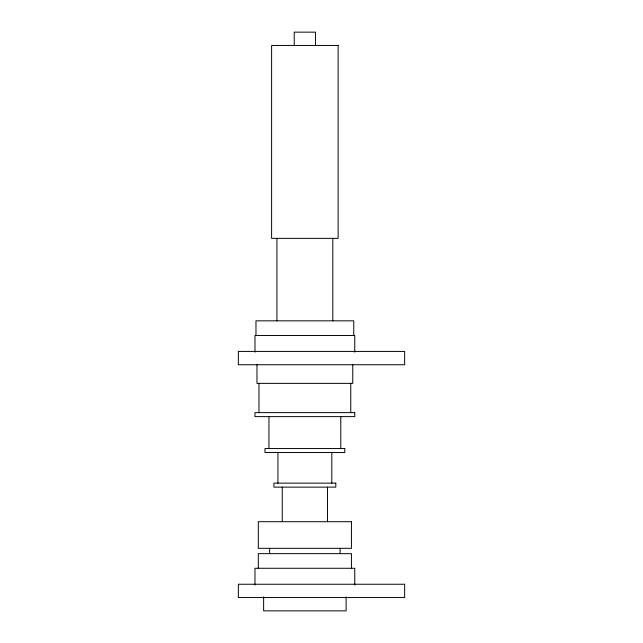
<?xml version="1.0" encoding="UTF-8"?>
<svg xmlns="http://www.w3.org/2000/svg" width="643" height="643" viewBox="0 0 643 643"><rect width="100%" height="100%" fill="white"/><g stroke="black" fill="none" stroke-linecap="round" stroke-linejoin="round"><path stroke-width="0.96" d="M354.759 352.187L354.759 335.469L254.982 335.469L254.982 352.187M354.759 584.993L354.759 568.275L254.982 568.275L254.982 584.993M353.763 335.469L353.763 320.833L255.978 320.833L255.978 335.469M352.766 364.404L352.766 383.365L256.975 383.365L256.975 364.404M351.432 568.275L351.432 553.647L258.309 553.647L258.309 568.275M350.765 383.365L350.765 412.629M346.111 596.881L346.111 610.85L263.63 610.85L263.63 596.881M340.79 416.616L340.79 448.549M340.123 548.326L340.123 553.647M332.809 238.352L332.809 320.833M331.812 452.535L331.812 483.134M327.488 487.129L327.488 521.714M315.512 45.452L315.512 32.15L294.229 32.15L294.229 45.452M282.253 487.129L282.253 521.714M277.929 452.535L277.929 483.134M276.932 238.352L276.932 320.833M269.618 548.326L269.618 553.647M268.951 416.616L268.951 448.549M258.976 383.365L258.976 412.629M338.13 45.452L271.611 45.452L271.611 238.352L338.13 238.352L338.13 45.452M404.648 351.432L238.352 351.432L238.352 364.734L404.648 364.734L404.648 351.432M354.759 412.629L254.982 412.629L254.982 416.616L354.759 416.616L354.759 412.629M344.785 448.549L264.964 448.549L264.964 452.535L344.785 452.535L344.785 448.549M335.799 483.134L273.942 483.134L273.942 487.129L335.799 487.129L335.799 483.134M351.432 521.714L258.309 521.714L258.309 548.326L351.432 548.326L351.432 521.714M404.648 584.246L238.352 584.246L238.352 597.548L404.648 597.548L404.648 584.246"/></g></svg>
